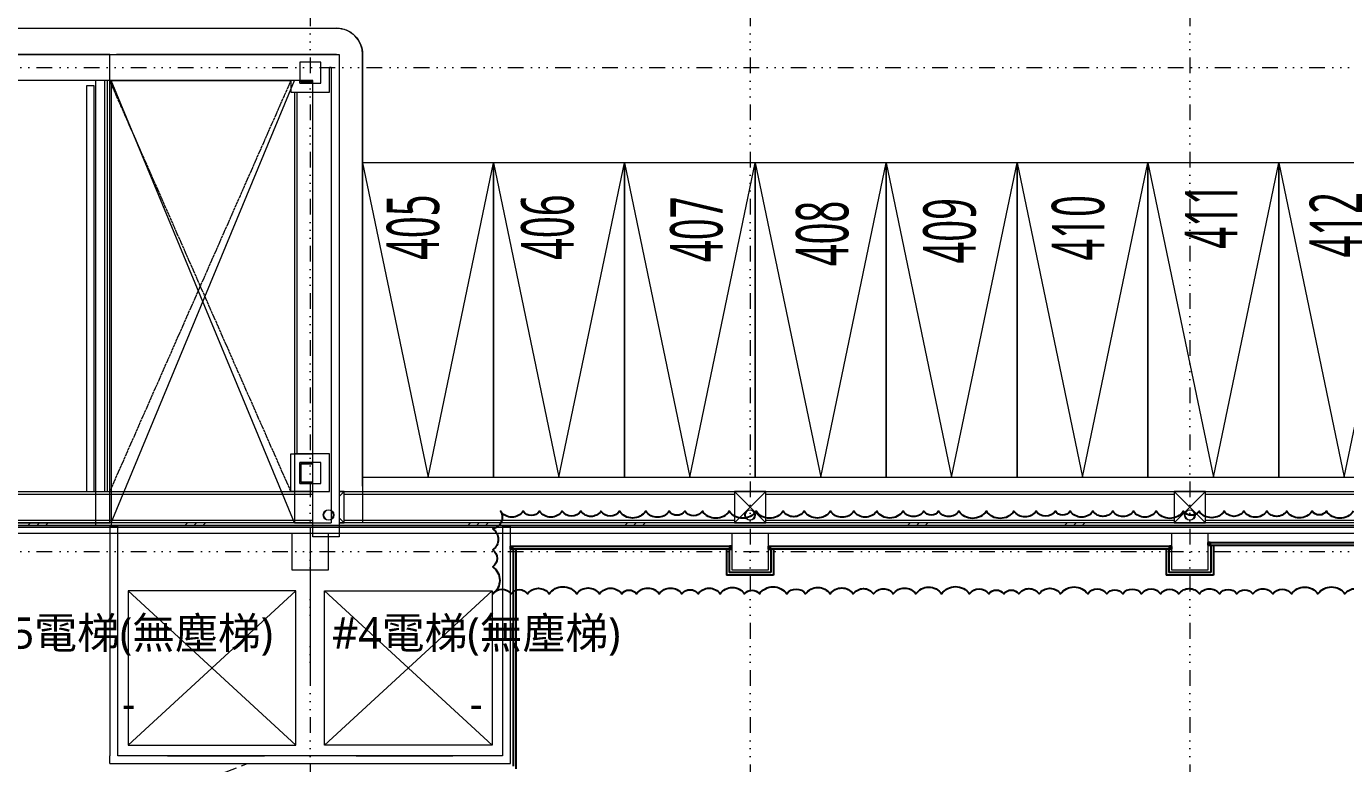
# Model space of a CAD drawing. Header units: millimetres. Extents: x -32710 to 654186, y -254124 to 420220.
# Drawn here: x 216978 to 242175, y 85950 to 100034 of the extents above; entities that cross this region are included whole.
import ezdxf
from ezdxf.enums import TextEntityAlignment as Align

# ---------------------------------------------------------------- set-up
doc = ezdxf.new("R2010")
doc.units = ezdxf.units.MM
doc.header["$LTSCALE"] = 1000
doc.set_wipeout_variables(frame=1)
for name, pattern in [('H12PL1$0$CENTERK0', [0.065, 0.05, -0.005, 0.005, -0.005]), ('H12PL1$0$HIDDEN', [0.4, 0.3, -0.1]), ('H12PL1$0$JJP_三點線', [0.9, 0.3, -0.15, 0, -0.15, 0, -0.15, 0, -0.15]), ('H12PL1$0$TAI_虛線', [5.644, 2.822, -2.822]), ('H12PL1$0$Wipeout_Contour', [1, 0, -1])]:
    doc.linetypes.add(name, pattern=pattern)
for name, color, linetype in [('H12PL1$0$A-OBJE-2D', 252, 'Continuous'), ('H12PL1$0$A-OBJE-MEP', 252, 'Continuous'), ('H12PL1$0$A-WALL-EX', 252, 'Continuous'), ('H12PL1$0$A-WALL-IN', 252, 'Continuous'), ('H12PL1$0$A-ZONE', 252, 'Continuous'), ('H12PL1$0$Hattch', 252, 'Continuous'), ('H12PL1$0$S-BEAM-SHOW', 252, 'Continuous'), ('H12PL1$0$S-COL', 252, 'Continuous'), ('H12PL1$0$S-GRID', 252, 'Continuous'), ('H12PL1$0$S-SLAB-SHOW', 252, 'Continuous'), ('H12PL1$0$全區配置圖_匯入NEWCUB用_13_0', 252, 'Continuous'), ('H12PL1$0$全區配置圖_匯入NEWCUB用_13_DRAN', 252, 'Continuous'), ('H12PL1$0$全區配置圖_匯入NEWCUB用_13_HATCH', 252, 'Continuous'), ('H12PL1$0$全區配置圖_匯入NEWCUB用_13_HYOKI', 252, 'Continuous'), ('H12PL1$0$全區配置圖_匯入NEWCUB用_13_KABE1', 252, 'Continuous'), ('H12PL1$0$全區配置圖_匯入NEWCUB用_13_PKG', 252, 'Continuous'), ('H12PL1$0$全區配置圖_匯入NEWCUB用_13_RCHACHI', 252, 'Continuous'), ('H12PL1$0$全區配置圖_匯入NEWCUB用_13_SITE', 252, 'Continuous'), ('H12PL1$0$全區配置圖_匯入NEWCUB用_13_STEEL2', 252, 'Continuous'), ('H12PL1$0$全區配置圖_匯入NEWCUB用_13_SUGATA2', 252, 'Continuous'), ('H12PL1$0$全區配置圖_匯入NEWCUB用_13_SUGATA3', 252, 'Continuous'), ('H12PL1$0$全區配置圖_匯入NEWCUB用_13_雨水排水経路図最新$0$SUGATAD', 252, 'Continuous'), ('MD-20250424-增加TRAY與FS主管位置調整', 7, 'Continuous'), ('XFDP10-Re$0$A-Partition-Col (50K)', 1, 'Continuous'), ('XFDP10-Re$0$A-W-P1S (50K)', 2, 'Continuous'), ('XFDP10-Re$0$A-W-R1S (Rockwool) (50K)', 2, 'Continuous')]:
    doc.layers.add(name, color=color, linetype=linetype)
doc.layers.add('XFDP10-Re$0$MD-250503-01_配合現況增設全高牆', color=7, linetype='Continuous', plot=False)
doc.styles.add('H12PL1$0$Standard', font='Microsoft JhengHei.ttf', dxfattribs={"width": 0.8})

# ---------------------------------------------------------------- blocks, each defined once
blk = doc.blocks.new('XFDP10-Re$0$TP1-50-Partition_Col-side')
blk.add_lwpolyline([(-2.5, -4), (-2.5, -3.9), (-2.6, -3.9), (-2.5, -3), (-2.5, -0.3), (-2.4, -0.2), (-0.7, -0.2), (-0.5, -0.2), (-0.1, -0.2), (0, -0.2), (0, -0.2), (0.5, -0.2), (0.6, -0.2), (2.4, -0.2), (2.5, -0.3), (2.5, -3), (2.6, -3.9), (2.5, -3.9), (2.5, -4), (2.7, -4), (2.7, 0), (-2.7, 0), (-2.7, -4)], close=True)
for points in [[(-1.6, -2.1), (-2.3, -2.1, 0.414213), (-2.4, -2.2), (-2.4, -3.6), (-2.5, -3.6), (-2.5, -2.2, -0.414213), (-2.3, -2), (-1.6, -2), (-1.6, -2.1)], [(1.6, -2.1), (2.3, -2.1, -0.414213), (2.4, -2.2), (2.4, -3.6), (2.5, -3.6), (2.5, -2.2, 0.414213), (2.3, -2), (1.6, -2), (1.6, -2.1)]]:
    blk.add_lwpolyline(points, format="xyb")
blk.add_lwpolyline([(2.2, -3.6), (-2.2, -3.6, -0.414214), (-2.3, -3.5), (-2.3, -2.6, -0.414214), (-2.2, -2.5), (-1.3, -2.5, 0.414214), (-1.1, -2.3), (-1.1, -2.2, 0.414214), (-1.3, -2.1), (-1.9, -2.1), (-1.9, -2.1), (-1.3, -2.1, -0.414214), (-1.2, -2.2), (-1.2, -2.3, -0.414214), (-1.3, -2.4), (-2.2, -2.4, 0.414214), (-2.4, -2.6), (-2.4, -3.5, 0.414214), (-2.2, -3.6), (2.2, -3.6, 0.414214), (2.4, -3.5), (2.4, -2.6, 0.414214), (2.2, -2.4), (1.3, -2.4, -0.414214), (1.2, -2.3), (1.2, -2.2, -0.414214), (1.3, -2.1), (1.9, -2.1), (1.9, -2.1), (1.3, -2.1, 0.414214), (1.1, -2.2), (1.1, -2.3, 0.414214), (1.3, -2.5), (2.2, -2.5, -0.414214), (2.3, -2.6), (2.3, -3.5, -0.414214)], format="xyb", close=True)
blk = doc.blocks.new('XFDP10-Re')
at = {"layer": 'XFDP10-Re$0$A-W-P1S (50K)'}
for p, q in [((197075, 90050, 0), (197075, 85900, 0)), ((197125, 90050, 0), (197125, 85850, 0)), ((201150, 90050), (201150, 89550)), ((201200, 90050), (201200, 89600)), ((202000, 90050), (202000, 89600)), ((202050, 90050), (202050, 89550)), ((209550, 90050), (209550, 89550)), ((209600, 90050), (209600, 89600)), ((210400, 90125), (210400, 89600)), ((210450, 90125), (210450, 89550)), ((202050, 89550), (201150, 89550)), ((202000, 89600), (201200, 89600)), ((210450, 89550), (209550, 89550)), ((210400, 89600), (209600, 89600))]:
    blk.add_line(p, q, dxfattribs=at)
at = {"layer": 'XFDP10-Re$0$A-W-R1S (Rockwool) (50K)'}
for p, q in [((201250, 90100, 0), (197025, 90100, 0)), ((201250, 90050, 0), (197025, 90050, 0)), ((209650, 90100, 0), (201950, 90100, 0)), ((209650, 90050, 0), (201950, 90050, 0)), ((210350, 90175, 0), (218050, 90175, 0)), ((210350, 90125, 0), (218050, 90125, 0))]:
    blk.add_line(p, q, dxfattribs=at)
at = {"layer": 'XFDP10-Re$0$MD-250503-01_配合現況增設全高牆'}
blk.add_lwpolyline([(213125.1, 90771.52, -0.52056705), (212608.17, 90771.52, -0.52056705), (212335.42, 90771.52, -0.52056705), (211848.63, 90771.52, -0.52056705), (211471.06, 90771.52, -0.52056705), (211030.18, 90771.52, -0.52056705), (210655.66, 90771.52, -0.52056705), (210177.88, 90771.52, -0.52056705), (209880.3, 90771.52, -0.52056705), (209357.02, 90771.52, -0.52056705), (208920.97, 90771.52, -0.52056705), (208528.38, 90771.52, -0.52056705), (208150.01, 90771.52, -0.52056705), (207715.17, 90771.52, -0.52056705), (207431.36, 90771.52, -0.52056705), (207062.25, 90771.52, -0.52056705), (206641.22, 90771.52, -0.52056705), (206113.03, 90771.52, -0.52056705), (205587.31, 90771.52, -0.52056705), (205200.86, 90771.52, -0.52056705), (204920.81, 90771.52, -0.52056705), (204523.04, 90771.52, -0.52056705), (204018.46, 90771.52, -0.52056705), (203580.88, 90771.52, -0.52056705), (203135.57, 90771.52, -0.52056705), (202634.84, 90771.52, -0.52056705), (202232.62, 90771.52, -0.52056705), (201715.37, 90771.52, -0.52056705), (201203.44, 90771.52, -0.52056705), (200689.74, 90771.52, -0.52056705), (200353.97, 90771.52, -0.52056705), (200054.22, 90771.52, -0.52056705), (199607.52, 90771.52, -0.52056705), (199106.98, 90771.52, -0.52056705), (198752.6, 90771.52, -0.52056705), (198370.59, 90771.52, -0.52056705), (198011.57, 90771.52, -0.52056705), (197578.89, 90771.52, -0.52056705), (197267.3, 90771.52, -0.52056705), (196833.98, 90771.52, -0.52056705), (196684.85, 90435.77, -0.52056705), (196684.85, 90031.98, -0.52056705), (196684.85, 89710.61, -0.52056705), (196684.85, 89192.02, -0.52056705), (197037.85, 89192.02, -0.52056705), (197350.63, 89192.02, -0.52056705), (197763.03, 89192.02, -0.52056705), (198288.6, 89192.02, -0.52056705), (198725.41, 89192.02, -0.52056705), (199149.03, 89192.02, -0.52056705), (199432.25, 89192.02, -0.52056705), (199865.02, 89192.02, -0.52056705), (200298.85, 89192.02, -0.52056705), (200609.45, 89192.02, -0.52056705), (201029.43, 89192.02, -0.52056705), (201496.79, 89192.02, -0.52056705), (201778.16, 89192.02, -0.52056705), (202300.98, 89192.02, -0.52056705), (202659.87, 89192.02, -0.52056705), (203130.16, 89192.02, -0.52056705), (203571.34, 89192.02, -0.52056705), (203959.56, 89192.02, -0.52056705), (204336.2, 89192.02, -0.52056705), (204766.11, 89192.02, -0.52056705), (205259.15, 89192.02, -0.52056705), (205791.85, 89192.02, -0.52056705), (206158.35, 89192.02, -0.52056705), (206445.13, 89192.02, -0.52056705), (206732.4, 89192.02, -0.52056705), (207121.61, 89192.02, -0.52056705), (207532.6, 89192.02, -0.52056705), (208048.56, 89192.02, -0.52056705), (208413.07, 89192.02, -0.52056705), (208718.46, 89192.02, -0.52056705), (209077.45, 89192.02, -0.52056705), (209439.39, 89192.02, -0.52056705), (209790.16, 89192.02, -0.52056705), (210181.36, 89192.02, -0.52056705), (210564.22, 89192.02, -0.52056705), (210898.71, 89192.02, -0.52056705), (211202.04, 89192.02, -0.52056705), (211583.79, 89192.02, -0.52056705), (211940.32, 89192.02, -0.52056705), (212447.46, 89192.02, -0.52056705), (212962.73, 89192.02, -0.52056705), (213352.92, 89192.02, -0.52056705)], format="xyb", dxfattribs=at)
at = {"layer": 'XFDP10-Re$0$A-Partition-Col (50K)', "zscale": 10}
for p, xscale, yscale, rotation in [((197025, 90075, 0), -10.00000000000001, 10.00000000000001, 90), ((201250, 90075, 0), 10, 10, 270), ((201950, 90075, 0), -10.00000000000001, 10.00000000000001, 90), ((209650, 90075, 0), 10, 10, 270), ((210350, 90150, 0), -10, 10, 90)]:
    blk.add_blockref('XFDP10-Re$0$TP1-50-Partition_Col-side', p, dxfattribs=dict(at, xscale=xscale, yscale=yscale, rotation=rotation))
blk = doc.blocks.new('H12PL1')
at = {"layer": 'H12PL1$0$A-OBJE-2D', "lineweight": 0}
for p, q in [((192925, 86300), (189725, 89250)), ((192925, 89250), (189725, 86300)), ((192925, 89250), (189725, 89250)), ((189725, 89250), (189725, 86300)), ((192925, 86300), (192925, 89250)), ((193475, 86300), (196675, 89250)), ((193475, 89250), (196675, 86300)), ((193475, 86300), (193475, 89250)), ((193475, 89250), (196675, 89250)), ((196675, 89250), (196675, 86300)), ((189725, 86300), (192925, 86300)), ((196675, 86300), (193475, 86300)), ((190475, 86100), (192325, 86100)), ((194075, 86100), (195925, 86100))]:
    blk.add_line(p, q, dxfattribs=at)
at = {"layer": 'H12PL1$0$A-OBJE-2D', "linetype": 'H12PL1$0$HIDDEN', "lineweight": 0}
blk.add_line((18450, 18700), (192000, 85950), dxfattribs=at)
at = {"layer": 'H12PL1$0$A-OBJE-MEP', "lineweight": 0, "flags": 128}
for points in [[(201695, 90700, 1), (201505, 90700, 1)], [(210095, 90700, 1), (209905, 90700, 1)]]:
    blk.add_lwpolyline(points, format="xyb", close=True, dxfattribs=at)
at = {"layer": 'H12PL1$0$A-OBJE-MEP', "lineweight": 0}
for centre in [(201600, 90700), (210000, 90700)]:
    blk.add_circle(centre, 100, dxfattribs=at)
at = {"layer": 'H12PL1$0$A-WALL-IN', "lineweight": 0, "flags": 128}
for points in [[(197025, 90482.5), (196875, 90482.5)], [(196875, 90482.5), (196875, 86100)], [(197025, 86100), (197025, 90482.5)], [(189375, 85950), (189375, 86100)], [(189375, 85950), (197025, 85950)], [(196875, 86100), (189525, 86100)], [(197025, 85950), (197025, 86100)]]:
    blk.add_lwpolyline(points, dxfattribs=at)
at = {"layer": 'H12PL1$0$S-COL', "lineweight": 0, "flags": 128}
for points in [[(201250, 90350), (201250, 89650), (201950, 89650), (201950, 90350)], [(209650, 90350), (209650, 89650), (210350, 89650), (210350, 90350)]]:
    blk.add_lwpolyline(points, dxfattribs=at)
at = {"layer": 'H12PL1$0$S-GRID', "linetype": 'H12PL1$0$JJP_三點線', "lineweight": 0}
for p, q in [((201600, 128250), (201600, -28000)), ((210000, 128250), (210000, -28000)), ((-29000, 90000), (289600, 90000))]:
    blk.add_line(p, q, dxfattribs=at)
at = {"layer": 'H12PL1$0$全區配置圖_匯入NEWCUB用_13_DRAN', "lineweight": 0}
for centre in [(193550, 90700), (201600, 90700), (210000, 90700)]:
    blk.add_circle(centre, 100, dxfattribs=at)
at = {"layer": 'H12PL1$0$全區配置圖_匯入NEWCUB用_13_HATCH', "lineweight": 0, "flags": 128}
blk.add_lwpolyline([(194200, 99500), (194200, 90550), (151500, 90550), (151500, 100000), (193700, 100000, -0.4142136)], format="xyb", close=True, dxfattribs=at)
blk.add_lwpolyline([(194200, 97425), (194200, 91425), (219200, 91425), (219200, 97425), (220200, 97425), (220200, 91425), (242700, 91425), (242700, 97425), (243550, 97425), (243550, 91750), (243550, 90550), (194200, 90550)], dxfattribs=at)
blk.add_lwpolyline([(194200, 91425), (219200, 91425), (219200, 97425), (194200, 97425)], close=True, dxfattribs=at)
at = {"layer": 'H12PL1$0$全區配置圖_匯入NEWCUB用_13_HYOKI', "linetype": 'H12PL1$0$CENTERK0', "lineweight": 0}
for p, q in [((192830, 91150), (189370, 99000)), ((192830, 99000), (189370, 91150))]:
    blk.add_line(p, q, dxfattribs=at)
at = {"layer": 'H12PL1$0$全區配置圖_匯入NEWCUB用_13_KABE1', "lineweight": 0}
blk.add_line((243550, 90550), (185350, 90550), dxfattribs=at)
at = {"layer": 'H12PL1$0$全區配置圖_匯入NEWCUB用_13_PKG', "lineweight": 0, "flags": 128}
for points in [[(194200, 97425), (195450, 91425), (196700, 97425)], [(196700, 97425), (197950, 91425), (199200, 97425)], [(199200, 97425), (200450, 91425), (201700, 97425)], [(201700, 97425), (202950, 91425), (204200, 97425)], [(204200, 97425), (205450, 91425), (206700, 97425)], [(206700, 97425), (207950, 91425), (209200, 97425)], [(209200, 97425), (210450, 91425), (211700, 97425)], [(211700, 97425), (212950, 91425), (214200, 97425)]]:
    blk.add_lwpolyline(points, dxfattribs=at)
for points in [[(194200, 97425), (194200, 91425), (196700, 91425), (196700, 97425)], [(196700, 97425), (196700, 91425), (199200, 91425), (199200, 97425)], [(199200, 97425), (199200, 91425), (201700, 91425), (201700, 97425)], [(201700, 97425), (201700, 91425), (204200, 91425), (204200, 97425)], [(204200, 97425), (204200, 91425), (206700, 91425), (206700, 97425)], [(206700, 97425), (206700, 91425), (209200, 91425), (209200, 97425)], [(209200, 97425), (209200, 91425), (211700, 91425), (211700, 97425)], [(211700, 97425), (211700, 91425), (214200, 91425), (214200, 97425)]]:
    blk.add_lwpolyline(points, close=True, dxfattribs=at)
at = {"layer": 'H12PL1$0$全區配置圖_匯入NEWCUB用_13_RCHACHI', "lineweight": 0}
for p, q in [((187856.9, 90550), (187806.9, 90500)), ((188026.6, 90550), (187976.6, 90500)), ((188196.3, 90550), (188146.3, 90500)), ((190856.9, 90550), (190806.9, 90500)), ((191026.6, 90550), (190976.6, 90500)), ((191196.3, 90550), (191146.3, 90500)), ((196256.9, 90550), (196206.9, 90500)), ((196426.6, 90550), (196376.6, 90500)), ((196596.3, 90550), (196546.3, 90500)), ((199256.9, 90550), (199206.9, 90500)), ((199426.6, 90550), (199376.6, 90500)), ((199596.3, 90550), (199546.3, 90500)), ((204656.9, 90550), (204606.9, 90500)), ((204826.6, 90550), (204776.6, 90500)), ((204996.3, 90550), (204946.3, 90500)), ((207656.9, 90550), (207606.9, 90500)), ((207826.6, 90550), (207776.6, 90500)), ((207996.3, 90550), (207946.3, 90500))]:
    blk.add_line(p, q, dxfattribs=at)
at = {"layer": 'H12PL1$0$全區配置圖_匯入NEWCUB用_13_SITE', "lineweight": 0}
for p, q in [((25250, 100000), (193700, 100000)), ((194200, 91425), (194200, 99500))]:
    blk.add_line(p, q, dxfattribs=at)
blk.add_arc((193700, 99500), 500, 0, 90, dxfattribs=at)
at = {"layer": 'H12PL1$0$全區配置圖_匯入NEWCUB用_13_STEEL2', "lineweight": 0, "flags": 128}
for points in [[(193000, 98950), (193000, 99350), (193400, 99350), (193400, 98950)], [(193025, 98975), (193025, 99325), (193375, 99325), (193375, 98975)], [(193000, 91300), (193000, 91700), (193400, 91700), (193400, 91300)], [(193025, 91325), (193025, 91675), (193375, 91675), (193375, 91325)]]:
    blk.add_lwpolyline(points, close=True, dxfattribs=at)
at = {"layer": 'H12PL1$0$全區配置圖_匯入NEWCUB用_13_SUGATA2', "lineweight": 0}
for p, q in [((189270, 99450), (189270, 91150)), ((189270, 99450), (192780, 99450)), ((189320, 99400), (189320, 91150)), ((189320, 99400), (192780, 99400)), ((192780, 99450), (192780, 99400)), ((193470, 98730), (193470, 91920)), ((193520, 98730), (193470, 98730)), ((193520, 98730), (193520, 91920)), ((193520, 91920), (193470, 91920))]:
    blk.add_line(p, q, dxfattribs=at)
at = {"layer": 'H12PL1$0$全區配置圖_匯入NEWCUB用_13_SUGATA2', "lineweight": 0, "flags": 128}
for points in [[(193570, 99500), (192830, 99500), (192830, 98780), (193570, 98780)], [(192830, 91150), (192830, 91870), (193570, 91870), (193570, 91150)]]:
    blk.add_lwpolyline(points, close=True, dxfattribs=at)
at = {"layer": 'H12PL1$0$全區配置圖_匯入NEWCUB用_13_SUGATA3', "lineweight": 0}
for p, q in [((159970, 99500), (189500, 99500)), ((192830, 99500), (189500, 99500)), ((189370, 91150), (189370, 99000)), ((189370, 99000), (192830, 99000)), ((192950, 91870), (192950, 98780)), ((193570, 91870), (193570, 98780)), ((155280, 91150), (243550, 91150)), ((185450, 91100), (193250, 91100)), ((193250, 91150), (193850, 90550)), ((193250, 90550), (193850, 91150)), ((193850, 91100), (201300, 91100)), ((201300, 91150), (201900, 90550)), ((201300, 90550), (201900, 91150)), ((201900, 91100), (209700, 91100)), ((209700, 91150), (210300, 90550)), ((209700, 90550), (210300, 91150)), ((210300, 91100), (218100, 91100)), ((185450, 90600), (193250, 90600)), ((193850, 90600), (201300, 90600)), ((201900, 90600), (209700, 90600)), ((210300, 90600), (218100, 90600))]:
    blk.add_line(p, q, dxfattribs=at)
at = {"layer": 'H12PL1$0$全區配置圖_匯入NEWCUB用_13_SUGATA3', "lineweight": 0, "flags": 128}
for points in [[(193250, 90550), (193850, 90550), (193850, 91150), (193250, 91150)], [(201300, 90550), (201900, 90550), (201900, 91150), (201300, 91150)], [(209700, 90550), (210300, 90550), (210300, 91150), (209700, 91150)]]:
    blk.add_lwpolyline(points, close=True, dxfattribs=at)
at = {"layer": 'H12PL1$0$全區配置圖_匯入NEWCUB用_13_雨水排水経路図最新$0$SUGATAD', "lineweight": 0}
for p, q in [((25250, 100000), (193700, 100000)), ((151500, 99500), (189500, 99500)), ((193700, 99500), (189500, 99500)), ((193700, 90550), (193700, 99500)), ((194200, 91250), (194200, 99500))]:
    blk.add_line(p, q, dxfattribs=at)
blk.add_arc((193700, 99500), 500, 0, 90, dxfattribs=at)
at = {"layer": 'H12PL1$0$A-ZONE', "style": 'H12PL1$0$Standard'}
for s, p in [('#5電梯(無塵梯)', (189732.5, 88744.7)), ('#4電梯(無塵梯)', (196369.1, 88744.7)), ('-', (189732.5, 87402)), ('-', (196369.1, 87402))]:
    blk.add_text(s, height=600, dxfattribs=at).set_placement(p, align=Align.TOP_CENTER)
at = {"layer": 'H12PL1$0$全區配置圖_匯入NEWCUB用_13_0', "linetype": 'Continuous', "lineweight": 0, "char_height": 1000, "attachment_point": 7, "rotation": 90, "style": 'H12PL1$0$Standard'}
for s, insert in [('\\A1;{\\W0.56;405}', (195675.3, 95572.1)), ('\\A1;{\\W0.56;406}', (198243.3, 95572.1)), ('\\A1;{\\W0.56;410}', (208378.3, 95559)), ('\\A1;{\\W0.56;411}', (210908.1, 95786.5)), ('\\A1;{\\W0.56;412}', (213288.8, 95619)), ('\\A1;{\\W0.56;407}', (201088.5, 95532.1)), ('\\A1;{\\W0.56;408}', (203491.3, 95452.1)), ('\\A1;{\\W0.56;409}', (205922.3, 95502.1))]:
    blk.add_mtext(s, dxfattribs=dict(at, insert=insert))
at = {"linetype": 'H12PL1$0$Wipeout_Contour', "lineweight": 0, "ltscale": 157673.726295}
blk.add_wipeout([(151200, 99500), (193750, 99500), (193750, 90280), (193250, 90280), (193250, 99000), (151700, 99000), (151700, 90250), (151200, 90250)], dxfattribs=at).dxf.layer = 'H12PL1$0$Hattch'
at = {"layer": 'H12PL1$0$A-OBJE-2D', "lineweight": 0}
for p, q in [((189400, 90550), (192900, 99000)), ((192900, 90550), (189400, 99000))]:
    blk.add_line(p, q, dxfattribs=at)
at = {"layer": 'H12PL1$0$A-OBJE-MEP', "lineweight": 0, "flags": 128}
blk.add_lwpolyline([(193645, 90700, 1), (193455, 90700, 1)], format="xyb", close=True, dxfattribs=at)
at = {"layer": 'H12PL1$0$A-OBJE-MEP', "lineweight": 0}
blk.add_circle((193550, 90700), 100, dxfattribs=at)
at = {"layer": 'H12PL1$0$A-WALL-EX', "lineweight": 0}
blk.add_line((151700, 90465), (243600, 90465), dxfattribs=at)
at = {"layer": 'H12PL1$0$A-WALL-EX', "lineweight": 0, "flags": 128}
for points in [[(243600, 90500), (151700, 90500)], [(151700, 90500), (243600, 90500)], [(151700, 90500), (243600, 90500)], [(151700, 90500), (243600, 90500)], [(151700, 90500), (243600, 90500)], [(151700, 90500), (243600, 90500)], [(151700, 90500), (243600, 90500)], [(151700, 90500), (243600, 90500)], [(151550, 90350), (243635, 90350)]]:
    blk.add_lwpolyline(points, dxfattribs=at)
at = {"layer": 'H12PL1$0$A-WALL-IN', "lineweight": 0, "flags": 128}
for points in [[(188925, 98900), (188925, 91150)], [(189075, 98900), (188925, 98900)], [(189075, 91150), (189075, 98900)], [(188925, 91150), (189075, 91150)], [(189525, 90482.5), (189375, 90482.5)], [(189375, 90482.5), (189375, 86100)], [(189525, 86100), (189525, 90482.5)]]:
    blk.add_lwpolyline(points, dxfattribs=at)
at = {"layer": 'H12PL1$0$Hattch', "lineweight": 0, "flags": 128}
blk.add_lwpolyline([(151200, 99500), (193750, 99500), (193750, 90280), (193250, 90280), (193250, 99000), (151700, 99000), (151700, 90250), (151200, 90250)], close=True, dxfattribs=at)
at = {"layer": 'H12PL1$0$S-BEAM-SHOW', "lineweight": 0, "flags": 128}
for points in [[(193600, 99250), (193570, 99250)], [(193570, 98780), (193570, 99250)], [(193600, 99250), (193600, 90550)], [(189100, 99000), (189100, 90500)], [(189400, 99000), (189100, 99000)], [(189400, 99000), (189400, 90500)], [(192900, 98780), (193570, 98780)], [(192900, 98780), (192900, 91870)], [(193570, 91870), (192900, 91870)], [(192900, 91870), (192900, 91150)], [(193570, 91150), (193570, 91870)], [(192900, 91150), (193570, 91150)], [(192900, 91150), (192900, 90550)], [(189400, 90500), (189100, 90500)], [(192900, 90550), (193600, 90550)]]:
    blk.add_lwpolyline(points, dxfattribs=at)
at = {"layer": 'H12PL1$0$S-COL', "lineweight": 0, "flags": 128}
for points in [[(193000, 98950), (193400, 98950), (193400, 99350), (193000, 99350)], [(193000, 91300), (193400, 91300), (193400, 91700), (193000, 91700)]]:
    blk.add_lwpolyline(points, close=True, dxfattribs=at)
blk.add_lwpolyline([(192850, 90350), (192850, 89650), (193550, 89650), (193550, 90350)], dxfattribs=at)
at = {"layer": 'H12PL1$0$S-GRID', "linetype": 'H12PL1$0$JJP_三點線', "lineweight": 0}
for p, q in [((193200, 128250), (193200, -28000)), ((-29000, 99250), (289600, 99250))]:
    blk.add_line(p, q, dxfattribs=at)
at = {"layer": 'H12PL1$0$S-SLAB-SHOW', "lineweight": 0, "flags": 128}
blk.add_lwpolyline([(159230, 90550), (189370, 90550), (189370, 99500), (159230, 99500)], close=True, dxfattribs=at)
at = {"layer": 'H12PL1$0$S-SLAB-SHOW', "linetype": 'H12PL1$0$TAI_虛線', "lineweight": 0}
blk.add_lwpolyline([(193200, 90465), (193200, 86100)], dxfattribs=at)
blk.add_blockref('XFDP10-Re', (0, 0))

msp = doc.modelspace()

# ---------------------------------------------------------------- block references
at = {"layer": 'MD-20250424-增加TRAY與FS主管位置調整', "color": 8}
msp.add_blockref('H12PL1', (29200, 0), dxfattribs=at)

doc.saveas('drawing.dxf')
